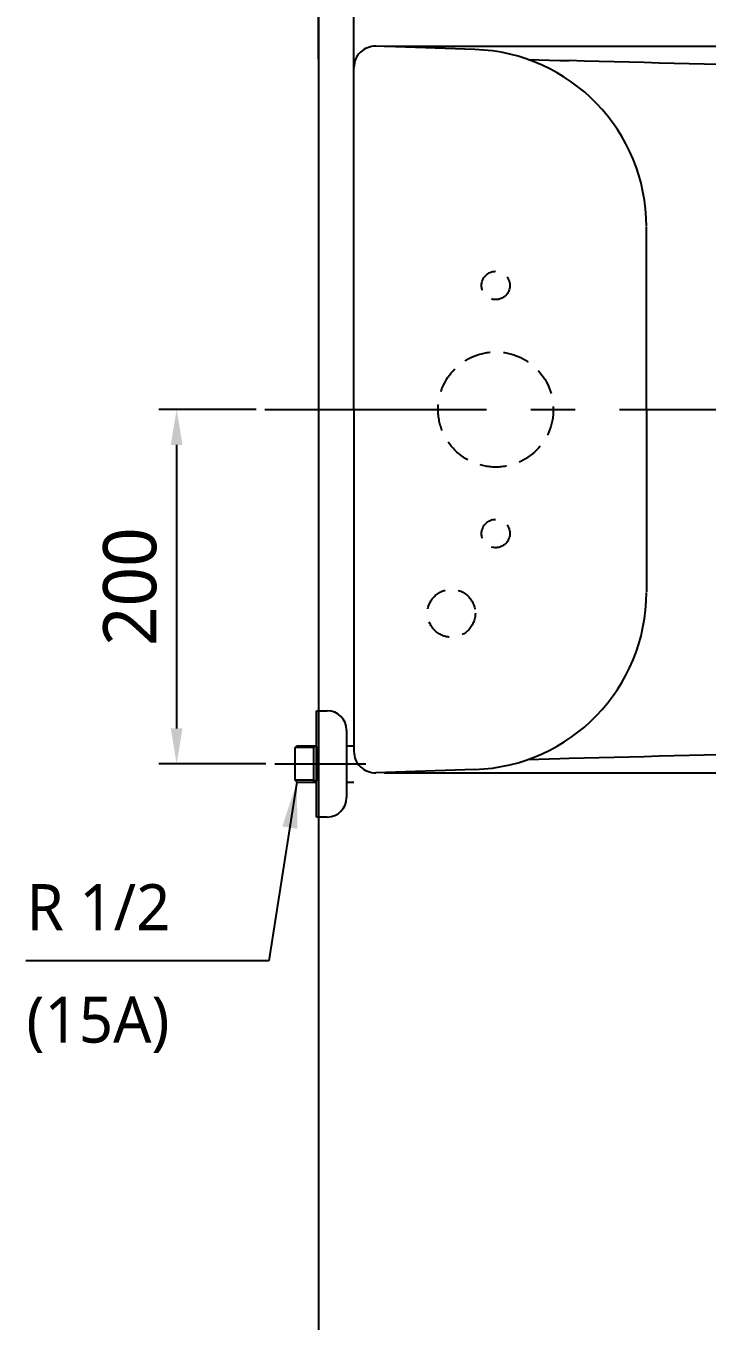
# Model space of a CAD drawing. Extents: x 76 to 2241, y -59 to 2238.
# Drawn here: x 76 to 461, y 1090 to 1821 of the extents above; entities that cross this region are included whole.
import ezdxf

# ---------------------------------------------------------------- set-up
doc = ezdxf.new("R2010")
doc.units = 0
doc.header["$LTSCALE"] = 20
doc.header["$MEASUREMENT"] = 0
doc.linetypes.add('CENTER', pattern=[2, 1.25, -0.25, 0.25, -0.25])
doc.linetypes.add('HIDDEN', pattern=[0.375, 0.25, -0.125])
doc.layers.get('0').update_dxf_attribs({"linetype": 'CONTINUOUS'})
doc.layers.get('DEFPOINTS').update_dxf_attribs({"linetype": 'CONTINUOUS'})
for name, color, linetype in [('1', 1, 'CONTINUOUS'), ('2', 2, 'CONTINUOUS'), ('3', 3, 'CONTINUOUS'), ('4', 4, 'CONTINUOUS'), ('6', 6, 'CONTINUOUS'), ('CENTER', 2, 'CENTER')]:
    doc.layers.add(name, color=color, linetype=linetype)
doc.styles.get("Standard").update_dxf_attribs({"font": 'NanumGothic.ttf'})
doc.dimstyles.new('ISO-25', dxfattribs={"dimtxt": 20, "dimasz": 20, "dimexe": 3, "dimexo": 1, "dimgap": 5, "dimtad": 1, "dimtoh": 1, "dimdec": 0, "dimtxsty": 'Standard', "dimcen": 0, "dimclrd": 3, "dimclre": 3, "dimclrt": 2, "dimadec": 0, "dimazin": 0, "dimtfac": 1, "dimtdec": 0, "dimtmove": 0, "dimatfit": 3, "dimfxl": 0, "dimarcsym": 0})
doc.dimstyles.get("Standard").update_dxf_attribs({"dimtxt": 2.7, "dimasz": 2, "dimexe": 2, "dimexo": 1, "dimgap": 1.5, "dimtad": 1, "dimlfac": 10, "dimzin": 0, "dimdsep": 46, "dimtxsty": 'Standard', "dimcen": 0, "dimclrt": 2, "dimadec": 0, "dimazin": 0, "dimtfac": 1, "dimtofl": 0, "dimtmove": 0, "dimatfit": 3, "dimfxl": 0, "dimtolj": 1, "dimtzin": 0, "dimarcsym": 0})

# ---------------------------------------------------------------- blocks, each defined once
blk = doc.blocks.new('*D22')
at = {"color": 3, "lineweight": -2}
for p, q in [((261.34, 1796.72), (261.34, 1963.46)), ((961.34, 1609.02), (961.34, 1963.46)), ((281.34, 1953.46), (941.34, 1953.46))]:
    blk.add_line(p, q, dxfattribs=at)
at = {"color": 3}
for points in [[(281.34, 1956.8), (281.34, 1950.13), (261.34, 1953.46)], [(941.34, 1956.8), (941.34, 1950.13), (961.34, 1953.46)]]:
    blk.add_solid(points, dxfattribs=at)
at = {"layer": 'DEFPOINTS', "color": 0}
for p in [(961.34, 1953.46), (261.34, 1791.72), (961.34, 1604.02)]:
    blk.add_point(p, dxfattribs=at)
at = {"color": 2, "insert": (641.34, 1979.69), "char_height": 30, "attachment_point": 5}
blk.add_mtext('\\A1;700', dxfattribs=at)
blk = doc.blocks.new('*D24')
at = {"color": 3, "lineweight": -2}
for p, q in [((278.34, 1809.02), (1105.15, 1809.02)), ((1095.15, 1789.02), (1095.15, 1419.02)), ((278.34, 1399.02), (1105.15, 1399.02))]:
    blk.add_line(p, q, dxfattribs=at)
at = {"color": 3}
for points in [[(1091.81, 1789.02), (1098.48, 1789.02), (1095.15, 1809.02)], [(1091.81, 1419.02), (1098.48, 1419.02), (1095.15, 1399.02)]]:
    blk.add_solid(points, dxfattribs=at)
at = {"layer": 'DEFPOINTS', "color": 0}
for p in [(273.34, 1809.02), (273.34, 1399.02), (1095.15, 1399.02)]:
    blk.add_point(p, dxfattribs=at)
at = {"color": 2, "insert": (1068.92, 1604.02), "char_height": 30, "attachment_point": 5, "rotation": 90}
blk.add_mtext('\\A1;410', dxfattribs=at)
blk = doc.blocks.new('*D43')
at = {"layer": '1', "color": 3, "lineweight": -2}
for p, q in [((206.12, 1604.02), (151.34, 1604.02)), ((161.34, 1584.02), (161.34, 1424.02)), ((211.68, 1404.02), (151.34, 1404.02))]:
    blk.add_line(p, q, dxfattribs=at)
at = {"layer": '1', "color": 3}
for points in [[(158, 1584.02), (164.67, 1584.02), (161.34, 1604.02)], [(158, 1424.02), (164.67, 1424.02), (161.34, 1404.02)]]:
    blk.add_solid(points, dxfattribs=at)
at = {"layer": 'DEFPOINTS', "color": 0}
for p in [(211.12, 1604.02), (161.34, 1404.02), (216.68, 1404.02)]:
    blk.add_point(p, dxfattribs=at)
at = {"layer": '1', "color": 2, "insert": (135.07, 1504.02), "char_height": 30, "attachment_point": 5, "rotation": 90}
blk.add_mtext('\\A1;200', dxfattribs=at)
blk = doc.blocks.new('*D42')
at = {"layer": '1', "color": 3, "lineweight": -2}
for p, q in [((241.34, 1801.72), (241.34, 1963.46)), ((261.34, 1801.72), (261.34, 1963.46)), ((221.34, 1953.46), (134.34, 1953.46)), ((281.34, 1953.46), (301.34, 1953.46))]:
    blk.add_line(p, q, dxfattribs=at)
at = {"layer": '1', "color": 3}
for points in [[(221.34, 1956.8), (221.34, 1950.13), (241.34, 1953.46)], [(281.34, 1956.8), (281.34, 1950.13), (261.34, 1953.46)]]:
    blk.add_solid(points, dxfattribs=at)
at = {"layer": 'DEFPOINTS', "color": 0}
for p in [(241.34, 1953.46), (241.34, 1796.72), (261.34, 1796.72)]:
    blk.add_point(p, dxfattribs=at)
at = {"layer": '1', "color": 2, "insert": (167.84, 1979.73), "char_height": 30, "attachment_point": 5}
blk.add_mtext('\\A1;20', dxfattribs=at)

msp = doc.modelspace()

# ---------------------------------------------------------------- linework, layer by layer
at = {"color": 2, "linetype": 'HIDDEN', "ltscale": 3}
for centre, radius in [((341.3381, 1674.02472), 8.00019), ((341.3381, 1604.0231), 32.5), ((341.3381, 1534.02148), 8.00019), ((316.3381, 1489.0231), 13.5)]:
    msp.add_circle(centre, radius, dxfattribs=at)
at = {"layer": '1'}
msp.add_line((216.67828, 1404.0231), (268.00473, 1404.0231), dxfattribs=at)
at = {"layer": '3', "color": 7}
for p, q in [((329.60852, 1807.18826), (273.73055, 1809.01668)), ((359.55929, 1801.56223), (377.48155, 1801.04969)), ((377.48155, 1801.04969), (382.6913, 1800.88889)), ((261.3381, 1604.0231), (261.3381, 1797.0231)), ((426.3381, 1604.0231), (426.3381, 1707.0075)), ((261.3381, 1604.0231), (261.3381, 1411.0231)), ((426.3381, 1604.0231), (426.3381, 1501.0387)), ((359.55929, 1406.48397), (377.48155, 1406.99651)), ((377.48155, 1406.99651), (382.6913, 1407.1573)), ((329.60852, 1400.85794), (273.73055, 1399.02952))]:
    msp.add_line(p, q, dxfattribs=at)
for centre, radius, start, end in [((273.3381, 1797.0231), 12, 88.12585247, 180), ((326.3381, 1707.24175), 100, 0, 88.12585247), ((-610.25551, -37439.35396), 39252.80376, 88.154649706, 88.550479832), ((326.3381, 1500.80445), 100, 271.87414753, 0), ((273.3381, 1411.0231), 12, 180, 271.87414753), ((-610.25551, 40647.40016), 39252.80376, 271.449520168, 271.845350294)]:
    msp.add_arc(centre, radius, start, end, dxfattribs=at)
at = {"layer": '4'}
for p, q in [((240.21382, 1374.0231), (240.21382, 1434.0231)), ((240.21382, 1434.0231), (246.21382, 1434.0231)), ((257.21382, 1423.0231), (257.21382, 1385.0231)), ((228.21382, 1413.2731), (229.21382, 1414.2731)), ((228.21382, 1394.7731), (228.21382, 1413.2731)), ((238.71382, 1413.2731), (228.21382, 1413.2731)), ((229.21382, 1414.2731), (240.21382, 1414.2731)), ((238.71382, 1393.7731), (238.71382, 1414.2731)), ((238.71382, 1413.2731), (239.71382, 1414.2731)), ((240.21382, 1413.65614), (240.21382, 1394.39071)), ((257.21382, 1414.2731), (261.3381, 1414.2731)), ((238.71382, 1394.7731), (228.21382, 1394.7731)), ((229.21382, 1393.7731), (228.21382, 1394.7731)), ((229.21382, 1393.7731), (240.21382, 1393.7731)), ((239.71382, 1393.7731), (238.71382, 1394.7731)), ((257.21382, 1393.7731), (261.3381, 1393.7731)), ((246.21382, 1374.0231), (240.21382, 1374.0231))]:
    msp.add_line(p, q, dxfattribs=at)
for centre, start, end in [((246.21382, 1423.0231), 0, 90), ((246.21382, 1385.0231), 270, 0)]:
    msp.add_arc(centre, 11, start, end, dxfattribs=at)
at = {"layer": '6'}
msp.add_lwpolyline([(2241.3381, 2099.0231), (241.3381, 2099.0231), (241.3381, 194.0231), (2138.7366, 194.0231), (2138.7366, 1204.0231)], dxfattribs=at)
at = {"layer": 'CENTER', "color": 1, "linetype": 'CENTER', "ltscale": 5}
msp.add_line((211.12394, 1604.0231), (983.84556, 1604.0231), dxfattribs=at)

# ---------------------------------------------------------------- texts
at = {"layer": '2'}
for s, p in [('R 1/2', (76.61168, 1310.16328)), ('(15A)', (76.61168, 1246.68325))]:
    msp.add_text(s, height=26, dxfattribs=at).set_placement(p)

# ---------------------------------------------------------------- dimensions: what is measured, and where the dimension line sits
dim = msp.add_linear_dim(base=(961.3381, 1953.46415), p1=(261.3381, 1791.72125), p2=(961.3381, 1604.0231), dimstyle='Standard', override={"dimtxt": 30, "dimasz": 20, "dimexe": 10, "dimexo": 5, "dimgap": 10, "dimtoh": 1, "dimdec": 0, "dimlfac": 1, "dimrnd": 0.5, "dimzin": 8, "dimclrd": 3, "dimclre": 3, "dimtdec": 0, "dimarcsym": 1})
dim.commit()
dim.dimension.update_dxf_attribs({"geometry": '*D22', "text_midpoint": (641.3381, 1953.46415), "dimtype": 160})
at = {"color": 7}
dim = msp.add_linear_dim(base=(1095.14558, 1399.0231), p1=(273.3381, 1809.0231), p2=(273.3381, 1399.0231), angle=90, dimstyle='Standard', override={"dimtxt": 30, "dimasz": 20, "dimexe": 10, "dimexo": 5, "dimgap": 10, "dimtoh": 1, "dimdec": 0, "dimlfac": 1, "dimrnd": 0.5, "dimzin": 8, "dimclrd": 3, "dimclre": 3, "dimtdec": 0, "dimarcsym": 1}, dxfattribs=at)
dim.commit()
dim.dimension.update_dxf_attribs({"geometry": '*D24', "text_midpoint": (1068.9224, 1604.0231)})
at = {"layer": '1', "color": 0}
dim = msp.add_linear_dim(base=(241.3381, 1953.46415), p1=(261.3381, 1796.72125), p2=(241.3381, 1796.72125), dimstyle='Standard', override={"dimtxt": 30, "dimasz": 20, "dimexe": 10, "dimexo": 5, "dimgap": 10, "dimtoh": 1, "dimdec": 0, "dimlfac": 1, "dimrnd": 0.5, "dimzin": 8, "dimclrd": 3, "dimclre": 3, "dimtdec": 0, "dimarcsym": 1}, dxfattribs=at)
dim.commit()
dim.dimension.update_dxf_attribs({"geometry": '*D42', "text_midpoint": (167.84025, 1979.73024)})
at = {"layer": '1'}
dim = msp.add_linear_dim(base=(161.3381, 1404.0231), p1=(211.12394, 1604.0231), p2=(216.67828, 1404.0231), angle=90, dimstyle='Standard', override={"dimtxt": 30, "dimasz": 20, "dimexe": 10, "dimexo": 5, "dimgap": 10, "dimdec": 4, "dimlfac": 1, "dimrnd": 0.5, "dimzin": 8, "dimclrd": 3, "dimclre": 3, "dimtdec": 4}, dxfattribs=at)
dim.commit()
dim.dimension.update_dxf_attribs({"geometry": '*D43', "text_midpoint": (135.07201, 1504.0231)})

# ---------------------------------------------------------------- leaders
msp.add_leader([(229.21382, 1393.7731), (213.44057, 1292.92182), (76.32185, 1292.92182)], dimstyle='ISO-25', override={"dimscale": 1.3, "dimgap": 5, "dimtad": 0, "dimarcsym": 1})

doc.saveas('drawing.dxf')
